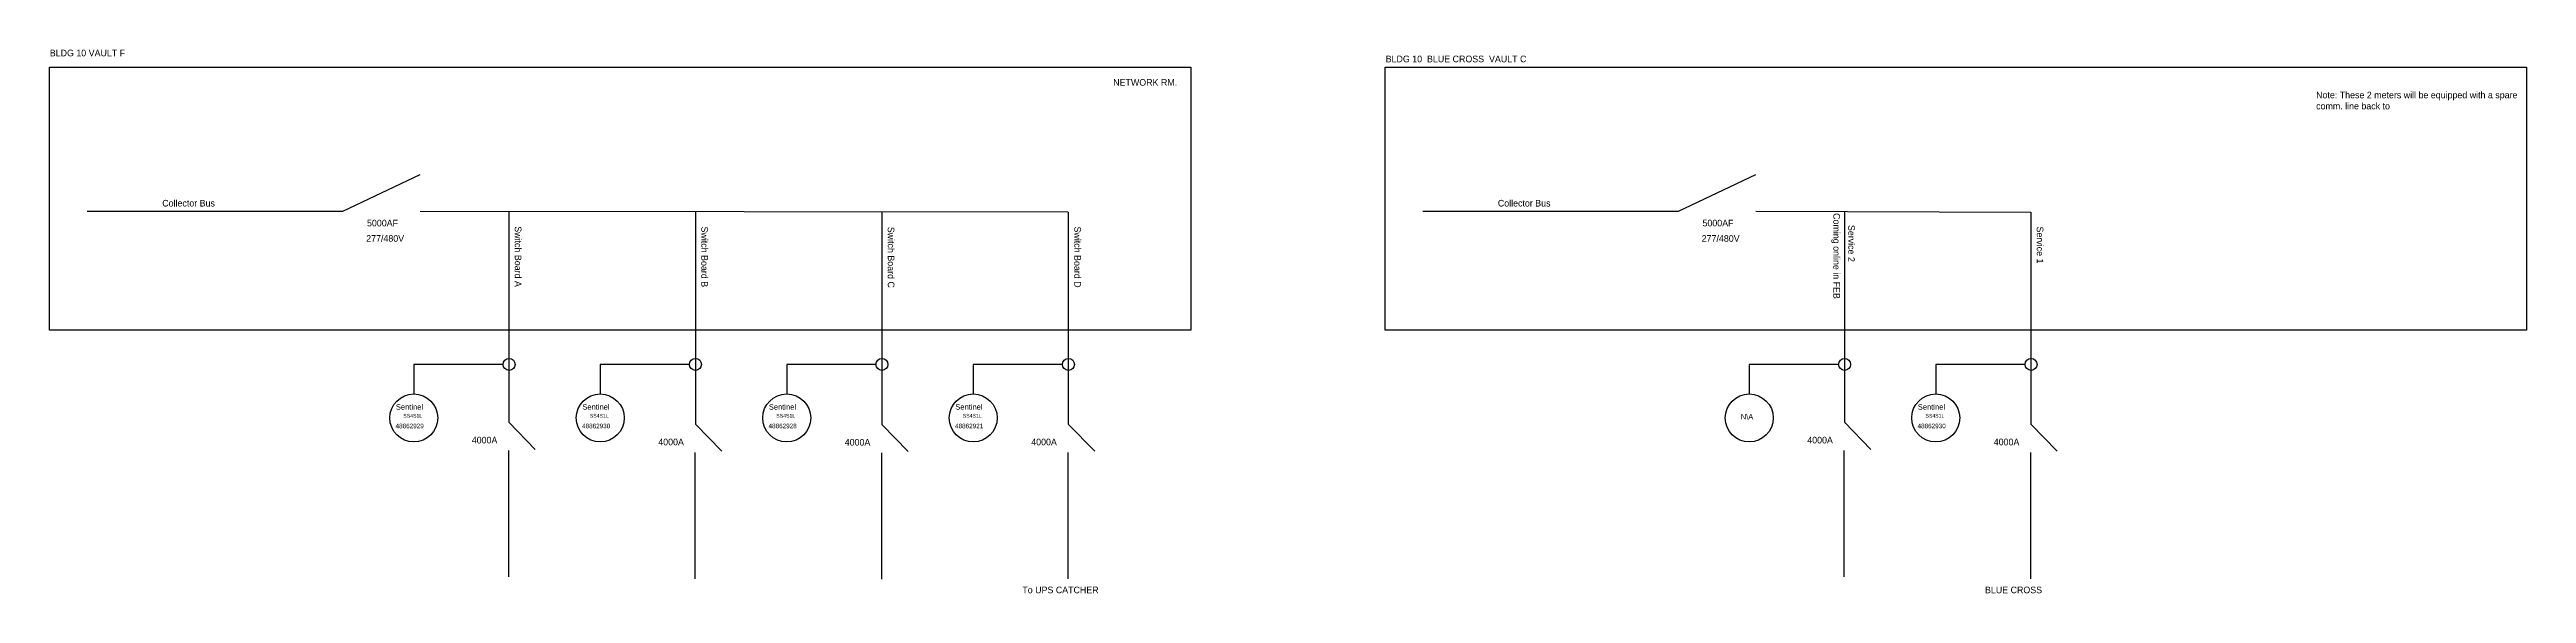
# Model space of a CAD drawing. Header units: inches. Extents: x 21 to 410, y 25 to 72.
# Drawn here: x 21.3 to 208.3, y 31.2 to 72.2 of the extents above; entities that cross this region are included whole.
import ezdxf

# ---------------------------------------------------------------- set-up
doc = ezdxf.new("R2010")
doc.units = ezdxf.units.IN
doc.header["$MEASUREMENT"] = 0

msp = doc.modelspace()

# ---------------------------------------------------------------- linework, layer by layer
for p, q in [((43.46, 60.03), (49.31, 62.78)), ((144.3, 60.03), (150.15, 62.78)), ((24.17, 60.03), (43.46, 60.03)), ((49.31, 60.02), (98.24, 59.96)), ((56, 59.97), (56, 44.1)), ((70.08, 59.95), (70.08, 43.96)), ((84.16, 59.92), (84.16, 43.94)), ((98.24, 59.95), (98.24, 43.96)), ((125, 60.03), (144.3, 60.03)), ((150.15, 60.02), (170.91, 59.95)), ((156.83, 59.97), (156.83, 44.1)), ((170.91, 59.95), (170.91, 43.96)), ((55.56, 48.46), (48.82, 48.46)), ((48.82, 48.46), (48.82, 46.23)), ((69.64, 48.46), (62.9, 48.46)), ((62.9, 48.46), (62.9, 46.23)), ((83.72, 48.46), (76.98, 48.46)), ((76.98, 48.46), (76.98, 46.23)), ((97.8, 48.46), (91.06, 48.46)), ((91.06, 48.46), (91.06, 46.23)), ((156.4, 48.46), (149.65, 48.46)), ((149.65, 48.46), (149.65, 46.23)), ((170.48, 48.46), (163.73, 48.46)), ((163.73, 48.46), (163.73, 46.23)), ((56, 44.1), (57.99, 42.05)), ((70.08, 43.96), (72.07, 41.92)), ((84.16, 43.94), (86.15, 41.89)), ((98.24, 43.96), (100.23, 41.92)), ((156.83, 44.1), (158.82, 42.05)), ((170.91, 43.96), (172.9, 41.92)), ((55.97, 41.96), (55.97, 32.43)), ((70.05, 41.82), (70.05, 32.29)), ((84.13, 41.8), (84.13, 32.27)), ((98.21, 41.82), (98.21, 32.29)), ((156.8, 41.96), (156.8, 32.43)), ((170.88, 41.82), (170.88, 32.29))]:
    msp.add_line(p, q)
for points in [[(21.32, 70.87), (107.5, 70.87), (107.5, 51.05), (21.32, 51.05)], [(122.15, 70.87), (208.33, 70.87), (208.33, 51.05), (122.15, 51.05)]]:
    msp.add_lwpolyline(points, close=True)
for centre, radius in [((56.02, 48.46), 0.452), ((70.09, 48.46), 0.452), ((84.17, 48.46), 0.452), ((98.25, 48.46), 0.452), ((156.85, 48.46), 0.452), ((170.93, 48.46), 0.452), ((48.82, 44.42), 1.81), ((62.9, 44.42), 1.81), ((76.98, 44.42), 1.81), ((91.06, 44.42), 1.81), ((149.65, 44.42), 1.81), ((163.73, 44.42), 1.81)]:
    msp.add_circle(centre, radius)

# ---------------------------------------------------------------- texts
at = {"attachment_point": 1}
for s, insert, char_height, width in [('BLDG 10 VAULT F', (21.34, 72.2), 0.5, 9.0632), ('BLDG 10  BLUE CROSS  VAULT C ', (122.2, 71.75), 0.5, 15.757), ('NETWORK RM.', (101.63, 69.98), 0.5, 9.0632), ('Note: These 2 meters will be equipped with a spare comm. line back to', (192.45, 69.03), 0.5, 16.2224), ('Collector Bus', (29.83, 60.87), 0.5, 9.0632), ('Collector Bus', (130.67, 60.87), 0.5, 9.0632), ('277/480V', (45.23, 58.21), 0.5, 9.0632), ('5000AF', (45.29, 59.37), 0.5, 9.0632), ('277/480V', (146.06, 58.21), 0.5, 9.0632), ('5000AF', (146.12, 59.37), 0.5, 9.0632), ('Sentinel', (47.47, 45.46), 0.411, 7.4495), ('Sentinel', (61.55, 45.46), 0.411, 7.4495), ('Sentinel', (75.63, 45.46), 0.411, 7.4495), ('Sentinel', (89.71, 45.46), 0.411, 7.4495), ('Sentinel', (162.38, 45.46), 0.411, 7.4495), ('48862929', (47.45, 43.99), 0.346, 6.2722), ('SS4S1L', (48.03, 44.73), 0.282, 5.116), ('48862930', (61.53, 43.99), 0.346, 6.2722), ('SS4S1L', (62.11, 44.73), 0.282, 5.116), ('48862928', (75.61, 43.99), 0.346, 6.2722), ('SS4S1L', (76.19, 44.73), 0.282, 5.116), ('48862921', (89.69, 43.99), 0.346, 6.2722), ('SS4S1L', (90.27, 44.73), 0.282, 5.116), ('N\\\\A', (149.01, 44.72), 0.411, 7.4495), ('48862930', (162.36, 43.99), 0.346, 6.2722), ('SS4S1L', (162.95, 44.73), 0.282, 5.116), ('4000A', (53.2, 43), 0.5, 9.0632), ('4000A', (67.28, 42.86), 0.5, 9.0632), ('4000A', (81.36, 42.84), 0.5, 9.0632), ('4000A', (95.44, 42.86), 0.5, 9.0632), ('4000A', (154.03, 43), 0.5, 9.0632), ('4000A', (168.11, 42.86), 0.5, 9.0632), ('To UPS CATCHER', (94.77, 31.7), 0.5, 9.0632), ('BLUE CROSS', (167.45, 31.7), 0.5, 9.0632)]:
    msp.add_mtext(s, dxfattribs=dict(at, insert=insert, char_height=char_height, width=width))
at = {"char_height": 0.5, "width": 9.0632, "attachment_point": 1, "rotation": 270}
for s, insert in [('Switch Board A', (56.95, 58.88)), ('Switch Board B', (71.03, 58.86)), ('Switch Board C', (85.11, 58.84)), ('Switch Board D', (99.19, 58.86)), ('Coming online in FEB', (156.5, 59.87)), ('Service 2', (157.62, 58.98)), ('Service 1', (171.86, 58.86))]:
    msp.add_mtext(s, dxfattribs=dict(at, insert=insert))

doc.saveas('drawing.dxf')
